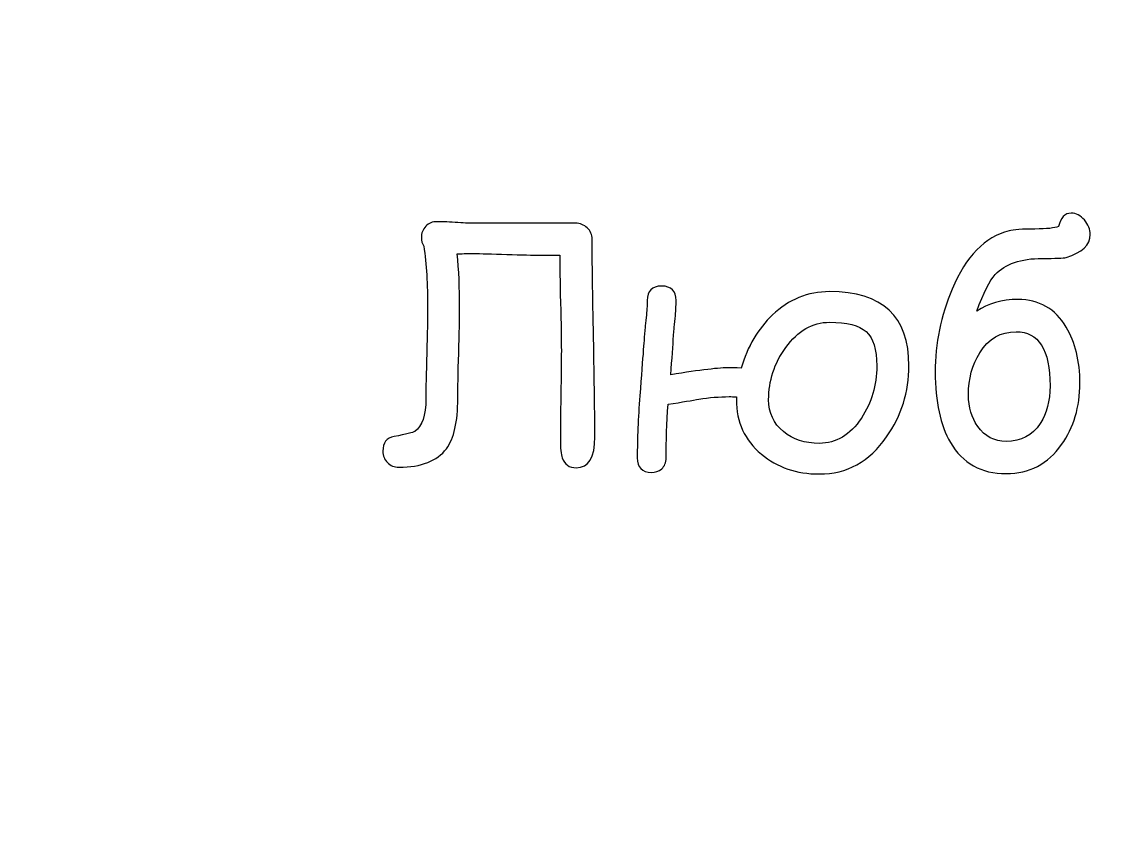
# Model space of a CAD drawing. Header units: centimetres. Extents: x -32 to 84, y -99 to 5.
# Drawn here: x -28.956 to -27.03, y -11.393 to -9.924 of the extents above; entities that cross this region are included whole.
import ezdxf

# ---------------------------------------------------------------- set-up
doc = ezdxf.new("R2010")
doc.units = ezdxf.units.CM
doc.header["$MEASUREMENT"] = 0
doc.layers.add('layer 1', color=7, linetype='Continuous')

msp = doc.modelspace()

# ---------------------------------------------------------------- linework, layer by layer
at = {"layer": 'layer 1', "color": 250, "lineweight": 20}
for points, knots in [([(-32.5, 5.15), (-32.5, 5.15), (-12.50001, 5.15), (-12.50001, 5.15), (-12.50001, 5.15), (-12.50001, 5.15), (-12.50001, -14.85), (-12.50001, -14.85), (-12.50001, -14.85), (-12.50001, -14.85), (-32.5, -14.85), (-32.5, -14.85), (-32.5, -14.85), (-32.5, -14.85), (-32.5, 5.15), (-32.5, 5.15)], [0, 0, 0, 0, 0.2, 0.2, 0.2, 0.2, 0.4, 0.4, 0.4, 0.4, 0.6, 0.6, 0.6, 0.6, 1, 1, 1, 1]), ([(-27.93168, -10.66607), (-27.93168, -10.70302), (-27.94275, -10.72155), (-27.96496, -10.72155), (-27.96496, -10.72155), (-27.97751, -10.72155), (-27.98581, -10.71564), (-27.98986, -10.7039), (-27.98986, -10.7039), (-27.99213, -10.6973), (-27.99331, -10.68624), (-27.99331, -10.67092), (-27.99331, -10.67092), (-27.99331, -10.65326), (-27.99302, -10.62678), (-27.99243, -10.59157), (-27.99243, -10.59157), (-27.99183, -10.55626), (-27.99154, -10.52978), (-27.99154, -10.51222), (-27.99154, -10.51222), (-27.99154, -10.49301), (-27.99203, -10.4644), (-27.99302, -10.42637), (-27.99302, -10.42637), (-27.994, -10.38835), (-27.9945, -10.36002), (-27.9945, -10.3412), (-27.9945, -10.3412), (-27.9945, -10.3412), (-28.02917, -10.34149), (-28.02917, -10.34149), (-28.02917, -10.34149), (-28.0424, -10.34149), (-28.06236, -10.34101), (-28.08892, -10.34004), (-28.08892, -10.34004), (-28.1155, -10.33917), (-28.13544, -10.33868), (-28.14878, -10.33868), (-28.14878, -10.33868), (-28.15589, -10.33868), (-28.16547, -10.33878), (-28.17762, -10.33897), (-28.17762, -10.33897), (-28.17465, -10.36759), (-28.17327, -10.39999), (-28.17327, -10.43617), (-28.17327, -10.43617), (-28.17327, -10.45411), (-28.17377, -10.48108), (-28.17486, -10.51697), (-28.17486, -10.51697), (-28.17594, -10.55296), (-28.17644, -10.57983), (-28.17644, -10.59787), (-28.17644, -10.59787), (-28.17644, -10.639), (-28.18325, -10.66888), (-28.19688, -10.68741), (-28.19688, -10.68741), (-28.21308, -10.70943), (-28.24143, -10.72039), (-28.28182, -10.72039), (-28.28182, -10.72039), (-28.28982, -10.72039), (-28.29664, -10.71767), (-28.30217, -10.71224), (-28.30217, -10.71224), (-28.3076, -10.70681), (-28.31036, -10.70002), (-28.31036, -10.69187), (-28.31036, -10.69187), (-28.31036, -10.67712), (-28.30374, -10.6683), (-28.29042, -10.66568), (-28.29042, -10.66568), (-28.26869, -10.66151), (-28.25634, -10.6585), (-28.25347, -10.65656), (-28.25347, -10.65656), (-28.24014, -10.64764), (-28.23353, -10.62804), (-28.23353, -10.59778), (-28.23353, -10.59778), (-28.23353, -10.57983), (-28.23303, -10.55286), (-28.23194, -10.51697), (-28.23194, -10.51697), (-28.23086, -10.48108), (-28.23036, -10.45411), (-28.23036, -10.43617), (-28.23036, -10.43617), (-28.23036, -10.39387), (-28.23263, -10.35711), (-28.23727, -10.32568), (-28.23727, -10.32568), (-28.24024, -10.32093), (-28.24162, -10.31569), (-28.24162, -10.31006), (-28.24162, -10.31006), (-28.24162, -10.30211), (-28.23895, -10.29532), (-28.23372, -10.28989), (-28.23372, -10.28989), (-28.22839, -10.28436), (-28.22167, -10.28164), (-28.21357, -10.28164), (-28.21357, -10.28164), (-28.20646, -10.28164), (-28.19569, -10.28213), (-28.18137, -10.283), (-28.18137, -10.283), (-28.16705, -10.28397), (-28.15618, -10.28446), (-28.14887, -10.28446), (-28.14887, -10.28446), (-28.14887, -10.28446), (-27.96616, -10.28446), (-27.96616, -10.28446), (-27.96616, -10.28446), (-27.95805, -10.28446), (-27.95114, -10.28717), (-27.94521, -10.2927), (-27.94521, -10.2927), (-27.93939, -10.29823), (-27.93642, -10.30492), (-27.93642, -10.31288), (-27.93642, -10.31288), (-27.93642, -10.35216), (-27.93563, -10.41104), (-27.93405, -10.48952), (-27.93405, -10.48952), (-27.93247, -10.568), (-27.93168, -10.62688), (-27.93168, -10.66607)], [0, 0, 0, 0, 0.0285714, 0.0285714, 0.0285714, 0.0285714, 0.0571429, 0.0571429, 0.0571429, 0.0571429, 0.0857143, 0.0857143, 0.0857143, 0.0857143, 0.1142857, 0.1142857, 0.1142857, 0.1142857, 0.1428571, 0.1428571, 0.1428571, 0.1428571, 0.1714286, 0.1714286, 0.1714286, 0.1714286, 0.2, 0.2, 0.2, 0.2, 0.2285714, 0.2285714, 0.2285714, 0.2285714, 0.2571429, 0.2571429, 0.2571429, 0.2571429, 0.2857143, 0.2857143, 0.2857143, 0.2857143, 0.3142857, 0.3142857, 0.3142857, 0.3142857, 0.3428571, 0.3428571, 0.3428571, 0.3428571, 0.3714286, 0.3714286, 0.3714286, 0.3714286, 0.4, 0.4, 0.4, 0.4, 0.4285714, 0.4285714, 0.4285714, 0.4285714, 0.4571429, 0.4571429, 0.4571429, 0.4571429, 0.4857143, 0.4857143, 0.4857143, 0.4857143, 0.5142857, 0.5142857, 0.5142857, 0.5142857, 0.5428571, 0.5428571, 0.5428571, 0.5428571, 0.5714286, 0.5714286, 0.5714286, 0.5714286, 0.6, 0.6, 0.6, 0.6, 0.6285714, 0.6285714, 0.6285714, 0.6285714, 0.6571429, 0.6571429, 0.6571429, 0.6571429, 0.6857143, 0.6857143, 0.6857143, 0.6857143, 0.7142857, 0.7142857, 0.7142857, 0.7142857, 0.7428571, 0.7428571, 0.7428571, 0.7428571, 0.7714286, 0.7714286, 0.7714286, 0.7714286, 0.8, 0.8, 0.8, 0.8, 0.8285714, 0.8285714, 0.8285714, 0.8285714, 0.8571429, 0.8571429, 0.8571429, 0.8571429, 0.8857143, 0.8857143, 0.8857143, 0.8857143, 0.9142857, 0.9142857, 0.9142857, 0.9142857, 0.9428571, 0.9428571, 0.9428571, 0.9428571, 1, 1, 1, 1]), ([(-27.04679, -10.30434), (-27.04679, -10.32326), (-27.06121, -10.33703), (-27.08995, -10.34557), (-27.08995, -10.34557), (-27.0942, -10.34673), (-27.10842, -10.34731), (-27.13282, -10.34731), (-27.13282, -10.34731), (-27.17065, -10.34731), (-27.19851, -10.35692), (-27.21648, -10.37622), (-27.21648, -10.37622), (-27.22626, -10.38679), (-27.23732, -10.40852), (-27.24947, -10.4416), (-27.24947, -10.4416), (-27.22942, -10.42763), (-27.20483, -10.42065), (-27.17569, -10.42065), (-27.17569, -10.42065), (-27.13805, -10.42065), (-27.10932, -10.43714), (-27.08947, -10.47012), (-27.08947, -10.47012), (-27.07327, -10.49738), (-27.06516, -10.53075), (-27.06516, -10.57032), (-27.06516, -10.57032), (-27.06516, -10.61301), (-27.07603, -10.64958), (-27.09786, -10.68003), (-27.09786, -10.68003), (-27.12235, -10.71466), (-27.15534, -10.73203), (-27.19683, -10.73203), (-27.19683, -10.73203), (-27.24157, -10.73203), (-27.27476, -10.7135), (-27.29639, -10.67635), (-27.29639, -10.67635), (-27.31446, -10.64531), (-27.32355, -10.60331), (-27.32355, -10.55034), (-27.32355, -10.55034), (-27.32355, -10.49922), (-27.31347, -10.44985), (-27.29342, -10.40212), (-27.29342, -10.40212), (-27.26873, -10.34343), (-27.23486, -10.30871), (-27.19169, -10.29794), (-27.19169, -10.29794), (-27.18359, -10.2959), (-27.16818, -10.29483), (-27.14537, -10.29483), (-27.14537, -10.29483), (-27.12452, -10.29464), (-27.1104, -10.29309), (-27.10309, -10.29028), (-27.10309, -10.29028), (-27.09964, -10.27437), (-27.09213, -10.26641), (-27.08058, -10.26641), (-27.08058, -10.26641), (-27.07169, -10.26641), (-27.06388, -10.27049), (-27.05707, -10.27863), (-27.05707, -10.27863), (-27.05025, -10.28678), (-27.04679, -10.29542), (-27.04679, -10.30434)], [0, 0, 0, 0, 0.0526316, 0.0526316, 0.0526316, 0.0526316, 0.1052632, 0.1052632, 0.1052632, 0.1052632, 0.1578947, 0.1578947, 0.1578947, 0.1578947, 0.2105263, 0.2105263, 0.2105263, 0.2105263, 0.2631579, 0.2631579, 0.2631579, 0.2631579, 0.3157895, 0.3157895, 0.3157895, 0.3157895, 0.3684211, 0.3684211, 0.3684211, 0.3684211, 0.4210526, 0.4210526, 0.4210526, 0.4210526, 0.4736842, 0.4736842, 0.4736842, 0.4736842, 0.5263158, 0.5263158, 0.5263158, 0.5263158, 0.5789474, 0.5789474, 0.5789474, 0.5789474, 0.6315789, 0.6315789, 0.6315789, 0.6315789, 0.6842105, 0.6842105, 0.6842105, 0.6842105, 0.7368421, 0.7368421, 0.7368421, 0.7368421, 0.7894737, 0.7894737, 0.7894737, 0.7894737, 0.8421053, 0.8421053, 0.8421053, 0.8421053, 0.8947368, 0.8947368, 0.8947368, 0.8947368, 1, 1, 1, 1]), ([(-27.37056, -10.53909), (-27.37056, -10.58584), (-27.3839, -10.62833), (-27.41047, -10.66636), (-27.41047, -10.66636), (-27.44119, -10.71049), (-27.48128, -10.73261), (-27.53087, -10.73261), (-27.53087, -10.73261), (-27.57136, -10.73261), (-27.60583, -10.72078), (-27.63418, -10.69711), (-27.63418, -10.69711), (-27.66421, -10.67208), (-27.67912, -10.63968), (-27.67872, -10.6001), (-27.67872, -10.6001), (-27.67872, -10.6001), (-27.67872, -10.59467), (-27.67872, -10.59467), (-27.67872, -10.59467), (-27.68416, -10.59448), (-27.68841, -10.59438), (-27.69147, -10.59438), (-27.69147, -10.59438), (-27.70905, -10.59438), (-27.72722, -10.59593), (-27.74599, -10.59894), (-27.74599, -10.59894), (-27.75666, -10.60088), (-27.77493, -10.60389), (-27.80081, -10.60806), (-27.80081, -10.60806), (-27.80318, -10.64162), (-27.80436, -10.67354), (-27.80436, -10.7038), (-27.80436, -10.7038), (-27.80436, -10.71214), (-27.80703, -10.71864), (-27.81226, -10.7232), (-27.81226, -10.7232), (-27.8176, -10.72766), (-27.82363, -10.72989), (-27.83054, -10.7297), (-27.83054, -10.7297), (-27.84742, -10.72931), (-27.85592, -10.72068), (-27.85592, -10.7039), (-27.85592, -10.7039), (-27.85592, -10.66946), (-27.85444, -10.63241), (-27.85138, -10.59293), (-27.85138, -10.59293), (-27.84575, -10.52046), (-27.84298, -10.48341), (-27.84298, -10.48195), (-27.84298, -10.48195), (-27.84259, -10.47759), (-27.8417, -10.46789), (-27.84012, -10.45295), (-27.84012, -10.45295), (-27.83884, -10.44141), (-27.83815, -10.43132), (-27.83815, -10.42259), (-27.83815, -10.42259), (-27.83815, -10.40542), (-27.82955, -10.39679), (-27.81236, -10.39679), (-27.81236, -10.39679), (-27.79518, -10.39679), (-27.78658, -10.40542), (-27.78658, -10.42259), (-27.78658, -10.42259), (-27.78658, -10.4318), (-27.78717, -10.44247), (-27.78826, -10.4546), (-27.78826, -10.4546), (-27.78994, -10.47041), (-27.79083, -10.4805), (-27.79103, -10.48486), (-27.79103, -10.48486), (-27.79211, -10.50339), (-27.79379, -10.52677), (-27.79606, -10.55509), (-27.79606, -10.55509), (-27.74302, -10.54675), (-27.70806, -10.54258), (-27.69127, -10.54258), (-27.69127, -10.54258), (-27.68782, -10.54258), (-27.6808, -10.54287), (-27.67043, -10.54345), (-27.67043, -10.54345), (-27.65888, -10.50465), (-27.64021, -10.47303), (-27.61433, -10.44839), (-27.61433, -10.44839), (-27.58519, -10.42055), (-27.55132, -10.40668), (-27.5125, -10.40668), (-27.5125, -10.40668), (-27.41788, -10.40668), (-27.37056, -10.45082), (-27.37056, -10.53909)], [0, 0, 0, 0, 0.037037, 0.037037, 0.037037, 0.037037, 0.0740741, 0.0740741, 0.0740741, 0.0740741, 0.1111111, 0.1111111, 0.1111111, 0.1111111, 0.1481481, 0.1481481, 0.1481481, 0.1481481, 0.1851852, 0.1851852, 0.1851852, 0.1851852, 0.2222222, 0.2222222, 0.2222222, 0.2222222, 0.2592593, 0.2592593, 0.2592593, 0.2592593, 0.2962963, 0.2962963, 0.2962963, 0.2962963, 0.3333333, 0.3333333, 0.3333333, 0.3333333, 0.3703704, 0.3703704, 0.3703704, 0.3703704, 0.4074074, 0.4074074, 0.4074074, 0.4074074, 0.4444444, 0.4444444, 0.4444444, 0.4444444, 0.4814815, 0.4814815, 0.4814815, 0.4814815, 0.5185185, 0.5185185, 0.5185185, 0.5185185, 0.5555556, 0.5555556, 0.5555556, 0.5555556, 0.5925926, 0.5925926, 0.5925926, 0.5925926, 0.6296296, 0.6296296, 0.6296296, 0.6296296, 0.6666667, 0.6666667, 0.6666667, 0.6666667, 0.7037037, 0.7037037, 0.7037037, 0.7037037, 0.7407407, 0.7407407, 0.7407407, 0.7407407, 0.7777778, 0.7777778, 0.7777778, 0.7777778, 0.8148148, 0.8148148, 0.8148148, 0.8148148, 0.8518519, 0.8518519, 0.8518519, 0.8518519, 0.8888889, 0.8888889, 0.8888889, 0.8888889, 0.9259259, 0.9259259, 0.9259259, 0.9259259, 1, 1, 1, 1]), ([(-27.42805, -10.53919), (-27.42805, -10.5096), (-27.43437, -10.48933), (-27.44701, -10.47817), (-27.44701, -10.47817), (-27.45966, -10.46702), (-27.48149, -10.46139), (-27.5125, -10.46139), (-27.5125, -10.46139), (-27.54272, -10.46139), (-27.5688, -10.47642), (-27.59063, -10.5065), (-27.59063, -10.5065), (-27.61107, -10.53472), (-27.62125, -10.56586), (-27.62125, -10.6001), (-27.62125, -10.6001), (-27.62125, -10.62358), (-27.61236, -10.64249), (-27.59467, -10.65695), (-27.59467, -10.65695), (-27.57769, -10.67092), (-27.55636, -10.6779), (-27.53068, -10.6779), (-27.53068, -10.6779), (-27.50084, -10.6779), (-27.47575, -10.66287), (-27.45551, -10.63279), (-27.45551, -10.63279), (-27.43724, -10.60534), (-27.42805, -10.57411), (-27.42805, -10.53919)], [0, 0, 0, 0, 0.1111111, 0.1111111, 0.1111111, 0.1111111, 0.2222222, 0.2222222, 0.2222222, 0.2222222, 0.3333333, 0.3333333, 0.3333333, 0.3333333, 0.4444444, 0.4444444, 0.4444444, 0.4444444, 0.5555556, 0.5555556, 0.5555556, 0.5555556, 0.6666667, 0.6666667, 0.6666667, 0.6666667, 0.7777778, 0.7777778, 0.7777778, 0.7777778, 1, 1, 1, 1]), ([(-27.11851, -10.57508), (-27.11851, -10.51057), (-27.13875, -10.47827), (-27.17924, -10.47827), (-27.17924, -10.47827), (-27.2068, -10.47827), (-27.22843, -10.49088), (-27.24404, -10.516), (-27.24404, -10.516), (-27.25757, -10.53744), (-27.26428, -10.56247), (-27.26428, -10.59128), (-27.26428, -10.59128), (-27.26428, -10.61339), (-27.25865, -10.63221), (-27.24749, -10.64773), (-27.24749, -10.64773), (-27.23495, -10.66548), (-27.21796, -10.67441), (-27.19663, -10.67441), (-27.19663, -10.67441), (-27.17035, -10.67441), (-27.1502, -10.66384), (-27.13618, -10.64259), (-27.13618, -10.64259), (-27.12443, -10.62465), (-27.11851, -10.60214), (-27.11851, -10.57508)], [0, 0, 0, 0, 0.125, 0.125, 0.125, 0.125, 0.25, 0.25, 0.25, 0.25, 0.375, 0.375, 0.375, 0.375, 0.5, 0.5, 0.5, 0.5, 0.625, 0.625, 0.625, 0.625, 0.75, 0.75, 0.75, 0.75, 1, 1, 1, 1])]:
    msp.add_open_spline(points, degree=3, knots=knots, dxfattribs=at)
at = {"layer": 'layer 1', "color": 250}
for points, knots in [([(-27.93168, -10.66607), (-27.93168, -10.70302), (-27.94275, -10.72155), (-27.96496, -10.72155), (-27.96496, -10.72155), (-27.97751, -10.72155), (-27.98581, -10.71564), (-27.98986, -10.7039), (-27.98986, -10.7039), (-27.99213, -10.6973), (-27.99331, -10.68624), (-27.99331, -10.67092), (-27.99331, -10.67092), (-27.99331, -10.65326), (-27.99302, -10.62678), (-27.99243, -10.59157), (-27.99243, -10.59157), (-27.99183, -10.55626), (-27.99154, -10.52978), (-27.99154, -10.51222), (-27.99154, -10.51222), (-27.99154, -10.49301), (-27.99203, -10.4644), (-27.99302, -10.42637), (-27.99302, -10.42637), (-27.994, -10.38835), (-27.9945, -10.36002), (-27.9945, -10.3412), (-27.9945, -10.3412), (-27.9945, -10.3412), (-28.02917, -10.34149), (-28.02917, -10.34149), (-28.02917, -10.34149), (-28.0424, -10.34149), (-28.06236, -10.34101), (-28.08892, -10.34004), (-28.08892, -10.34004), (-28.1155, -10.33917), (-28.13544, -10.33868), (-28.14878, -10.33868), (-28.14878, -10.33868), (-28.15589, -10.33868), (-28.16547, -10.33878), (-28.17762, -10.33897), (-28.17762, -10.33897), (-28.17465, -10.36759), (-28.17327, -10.39999), (-28.17327, -10.43617), (-28.17327, -10.43617), (-28.17327, -10.45411), (-28.17377, -10.48108), (-28.17486, -10.51697), (-28.17486, -10.51697), (-28.17594, -10.55296), (-28.17644, -10.57983), (-28.17644, -10.59787), (-28.17644, -10.59787), (-28.17644, -10.639), (-28.18325, -10.66888), (-28.19688, -10.68741), (-28.19688, -10.68741), (-28.21308, -10.70943), (-28.24143, -10.72039), (-28.28182, -10.72039), (-28.28182, -10.72039), (-28.28982, -10.72039), (-28.29664, -10.71767), (-28.30217, -10.71224), (-28.30217, -10.71224), (-28.3076, -10.70681), (-28.31036, -10.70002), (-28.31036, -10.69187), (-28.31036, -10.69187), (-28.31036, -10.67712), (-28.30374, -10.6683), (-28.29042, -10.66568), (-28.29042, -10.66568), (-28.26869, -10.66151), (-28.25634, -10.6585), (-28.25347, -10.65656), (-28.25347, -10.65656), (-28.24014, -10.64764), (-28.23353, -10.62804), (-28.23353, -10.59778), (-28.23353, -10.59778), (-28.23353, -10.57983), (-28.23303, -10.55286), (-28.23194, -10.51697), (-28.23194, -10.51697), (-28.23086, -10.48108), (-28.23036, -10.45411), (-28.23036, -10.43617), (-28.23036, -10.43617), (-28.23036, -10.39387), (-28.23263, -10.35711), (-28.23727, -10.32568), (-28.23727, -10.32568), (-28.24024, -10.32093), (-28.24162, -10.31569), (-28.24162, -10.31006), (-28.24162, -10.31006), (-28.24162, -10.30211), (-28.23895, -10.29532), (-28.23372, -10.28989), (-28.23372, -10.28989), (-28.22839, -10.28436), (-28.22167, -10.28164), (-28.21357, -10.28164), (-28.21357, -10.28164), (-28.20646, -10.28164), (-28.19569, -10.28213), (-28.18137, -10.283), (-28.18137, -10.283), (-28.16705, -10.28397), (-28.15618, -10.28446), (-28.14887, -10.28446), (-28.14887, -10.28446), (-28.14887, -10.28446), (-27.96616, -10.28446), (-27.96616, -10.28446), (-27.96616, -10.28446), (-27.95805, -10.28446), (-27.95114, -10.28717), (-27.94521, -10.2927), (-27.94521, -10.2927), (-27.93939, -10.29823), (-27.93642, -10.30492), (-27.93642, -10.31288), (-27.93642, -10.31288), (-27.93642, -10.35216), (-27.93563, -10.41104), (-27.93405, -10.48952), (-27.93405, -10.48952), (-27.93247, -10.568), (-27.93168, -10.62688), (-27.93168, -10.66607)], [0, 0, 0, 0, 0.0285714, 0.0285714, 0.0285714, 0.0285714, 0.0571429, 0.0571429, 0.0571429, 0.0571429, 0.0857143, 0.0857143, 0.0857143, 0.0857143, 0.1142857, 0.1142857, 0.1142857, 0.1142857, 0.1428571, 0.1428571, 0.1428571, 0.1428571, 0.1714286, 0.1714286, 0.1714286, 0.1714286, 0.2, 0.2, 0.2, 0.2, 0.2285714, 0.2285714, 0.2285714, 0.2285714, 0.2571429, 0.2571429, 0.2571429, 0.2571429, 0.2857143, 0.2857143, 0.2857143, 0.2857143, 0.3142857, 0.3142857, 0.3142857, 0.3142857, 0.3428571, 0.3428571, 0.3428571, 0.3428571, 0.3714286, 0.3714286, 0.3714286, 0.3714286, 0.4, 0.4, 0.4, 0.4, 0.4285714, 0.4285714, 0.4285714, 0.4285714, 0.4571429, 0.4571429, 0.4571429, 0.4571429, 0.4857143, 0.4857143, 0.4857143, 0.4857143, 0.5142857, 0.5142857, 0.5142857, 0.5142857, 0.5428571, 0.5428571, 0.5428571, 0.5428571, 0.5714286, 0.5714286, 0.5714286, 0.5714286, 0.6, 0.6, 0.6, 0.6, 0.6285714, 0.6285714, 0.6285714, 0.6285714, 0.6571429, 0.6571429, 0.6571429, 0.6571429, 0.6857143, 0.6857143, 0.6857143, 0.6857143, 0.7142857, 0.7142857, 0.7142857, 0.7142857, 0.7428571, 0.7428571, 0.7428571, 0.7428571, 0.7714286, 0.7714286, 0.7714286, 0.7714286, 0.8, 0.8, 0.8, 0.8, 0.8285714, 0.8285714, 0.8285714, 0.8285714, 0.8571429, 0.8571429, 0.8571429, 0.8571429, 0.8857143, 0.8857143, 0.8857143, 0.8857143, 0.9142857, 0.9142857, 0.9142857, 0.9142857, 0.9428571, 0.9428571, 0.9428571, 0.9428571, 1, 1, 1, 1]), ([(-27.04679, -10.30434), (-27.04679, -10.32326), (-27.06121, -10.33703), (-27.08995, -10.34557), (-27.08995, -10.34557), (-27.0942, -10.34673), (-27.10842, -10.34731), (-27.13282, -10.34731), (-27.13282, -10.34731), (-27.17065, -10.34731), (-27.19851, -10.35692), (-27.21648, -10.37622), (-27.21648, -10.37622), (-27.22626, -10.38679), (-27.23732, -10.40852), (-27.24947, -10.4416), (-27.24947, -10.4416), (-27.22942, -10.42763), (-27.20483, -10.42065), (-27.17569, -10.42065), (-27.17569, -10.42065), (-27.13805, -10.42065), (-27.10932, -10.43714), (-27.08947, -10.47012), (-27.08947, -10.47012), (-27.07327, -10.49738), (-27.06516, -10.53075), (-27.06516, -10.57032), (-27.06516, -10.57032), (-27.06516, -10.61301), (-27.07603, -10.64958), (-27.09786, -10.68003), (-27.09786, -10.68003), (-27.12235, -10.71466), (-27.15534, -10.73203), (-27.19683, -10.73203), (-27.19683, -10.73203), (-27.24157, -10.73203), (-27.27476, -10.7135), (-27.29639, -10.67635), (-27.29639, -10.67635), (-27.31446, -10.64531), (-27.32355, -10.60331), (-27.32355, -10.55034), (-27.32355, -10.55034), (-27.32355, -10.49922), (-27.31347, -10.44985), (-27.29342, -10.40212), (-27.29342, -10.40212), (-27.26873, -10.34343), (-27.23486, -10.30871), (-27.19169, -10.29794), (-27.19169, -10.29794), (-27.18359, -10.2959), (-27.16818, -10.29483), (-27.14537, -10.29483), (-27.14537, -10.29483), (-27.12452, -10.29464), (-27.1104, -10.29309), (-27.10309, -10.29028), (-27.10309, -10.29028), (-27.09964, -10.27437), (-27.09213, -10.26641), (-27.08058, -10.26641), (-27.08058, -10.26641), (-27.07169, -10.26641), (-27.06388, -10.27049), (-27.05707, -10.27863), (-27.05707, -10.27863), (-27.05025, -10.28678), (-27.04679, -10.29542), (-27.04679, -10.30434)], [0, 0, 0, 0, 0.0526316, 0.0526316, 0.0526316, 0.0526316, 0.1052632, 0.1052632, 0.1052632, 0.1052632, 0.1578947, 0.1578947, 0.1578947, 0.1578947, 0.2105263, 0.2105263, 0.2105263, 0.2105263, 0.2631579, 0.2631579, 0.2631579, 0.2631579, 0.3157895, 0.3157895, 0.3157895, 0.3157895, 0.3684211, 0.3684211, 0.3684211, 0.3684211, 0.4210526, 0.4210526, 0.4210526, 0.4210526, 0.4736842, 0.4736842, 0.4736842, 0.4736842, 0.5263158, 0.5263158, 0.5263158, 0.5263158, 0.5789474, 0.5789474, 0.5789474, 0.5789474, 0.6315789, 0.6315789, 0.6315789, 0.6315789, 0.6842105, 0.6842105, 0.6842105, 0.6842105, 0.7368421, 0.7368421, 0.7368421, 0.7368421, 0.7894737, 0.7894737, 0.7894737, 0.7894737, 0.8421053, 0.8421053, 0.8421053, 0.8421053, 0.8947368, 0.8947368, 0.8947368, 0.8947368, 1, 1, 1, 1]), ([(-27.37056, -10.53909), (-27.37056, -10.58584), (-27.3839, -10.62833), (-27.41047, -10.66636), (-27.41047, -10.66636), (-27.44119, -10.71049), (-27.48128, -10.73261), (-27.53087, -10.73261), (-27.53087, -10.73261), (-27.57136, -10.73261), (-27.60583, -10.72078), (-27.63418, -10.69711), (-27.63418, -10.69711), (-27.66421, -10.67208), (-27.67912, -10.63968), (-27.67872, -10.6001), (-27.67872, -10.6001), (-27.67872, -10.6001), (-27.67872, -10.59467), (-27.67872, -10.59467), (-27.67872, -10.59467), (-27.68416, -10.59448), (-27.68841, -10.59438), (-27.69147, -10.59438), (-27.69147, -10.59438), (-27.70905, -10.59438), (-27.72722, -10.59593), (-27.74599, -10.59894), (-27.74599, -10.59894), (-27.75666, -10.60088), (-27.77493, -10.60389), (-27.80081, -10.60806), (-27.80081, -10.60806), (-27.80318, -10.64162), (-27.80436, -10.67354), (-27.80436, -10.7038), (-27.80436, -10.7038), (-27.80436, -10.71214), (-27.80703, -10.71864), (-27.81226, -10.7232), (-27.81226, -10.7232), (-27.8176, -10.72766), (-27.82363, -10.72989), (-27.83054, -10.7297), (-27.83054, -10.7297), (-27.84742, -10.72931), (-27.85592, -10.72068), (-27.85592, -10.7039), (-27.85592, -10.7039), (-27.85592, -10.66946), (-27.85444, -10.63241), (-27.85138, -10.59293), (-27.85138, -10.59293), (-27.84575, -10.52046), (-27.84298, -10.48341), (-27.84298, -10.48195), (-27.84298, -10.48195), (-27.84259, -10.47759), (-27.8417, -10.46789), (-27.84012, -10.45295), (-27.84012, -10.45295), (-27.83884, -10.44141), (-27.83815, -10.43132), (-27.83815, -10.42259), (-27.83815, -10.42259), (-27.83815, -10.40542), (-27.82955, -10.39679), (-27.81236, -10.39679), (-27.81236, -10.39679), (-27.79518, -10.39679), (-27.78658, -10.40542), (-27.78658, -10.42259), (-27.78658, -10.42259), (-27.78658, -10.4318), (-27.78717, -10.44247), (-27.78826, -10.4546), (-27.78826, -10.4546), (-27.78994, -10.47041), (-27.79083, -10.4805), (-27.79103, -10.48486), (-27.79103, -10.48486), (-27.79211, -10.50339), (-27.79379, -10.52677), (-27.79606, -10.55509), (-27.79606, -10.55509), (-27.74302, -10.54675), (-27.70806, -10.54258), (-27.69127, -10.54258), (-27.69127, -10.54258), (-27.68782, -10.54258), (-27.6808, -10.54287), (-27.67043, -10.54345), (-27.67043, -10.54345), (-27.65888, -10.50465), (-27.64021, -10.47303), (-27.61433, -10.44839), (-27.61433, -10.44839), (-27.58519, -10.42055), (-27.55132, -10.40668), (-27.5125, -10.40668), (-27.5125, -10.40668), (-27.41788, -10.40668), (-27.37056, -10.45082), (-27.37056, -10.53909)], [0, 0, 0, 0, 0.037037, 0.037037, 0.037037, 0.037037, 0.0740741, 0.0740741, 0.0740741, 0.0740741, 0.1111111, 0.1111111, 0.1111111, 0.1111111, 0.1481481, 0.1481481, 0.1481481, 0.1481481, 0.1851852, 0.1851852, 0.1851852, 0.1851852, 0.2222222, 0.2222222, 0.2222222, 0.2222222, 0.2592593, 0.2592593, 0.2592593, 0.2592593, 0.2962963, 0.2962963, 0.2962963, 0.2962963, 0.3333333, 0.3333333, 0.3333333, 0.3333333, 0.3703704, 0.3703704, 0.3703704, 0.3703704, 0.4074074, 0.4074074, 0.4074074, 0.4074074, 0.4444444, 0.4444444, 0.4444444, 0.4444444, 0.4814815, 0.4814815, 0.4814815, 0.4814815, 0.5185185, 0.5185185, 0.5185185, 0.5185185, 0.5555556, 0.5555556, 0.5555556, 0.5555556, 0.5925926, 0.5925926, 0.5925926, 0.5925926, 0.6296296, 0.6296296, 0.6296296, 0.6296296, 0.6666667, 0.6666667, 0.6666667, 0.6666667, 0.7037037, 0.7037037, 0.7037037, 0.7037037, 0.7407407, 0.7407407, 0.7407407, 0.7407407, 0.7777778, 0.7777778, 0.7777778, 0.7777778, 0.8148148, 0.8148148, 0.8148148, 0.8148148, 0.8518519, 0.8518519, 0.8518519, 0.8518519, 0.8888889, 0.8888889, 0.8888889, 0.8888889, 0.9259259, 0.9259259, 0.9259259, 0.9259259, 1, 1, 1, 1]), ([(-27.42805, -10.53919), (-27.42805, -10.5096), (-27.43437, -10.48933), (-27.44701, -10.47817), (-27.44701, -10.47817), (-27.45966, -10.46702), (-27.48149, -10.46139), (-27.5125, -10.46139), (-27.5125, -10.46139), (-27.54272, -10.46139), (-27.5688, -10.47642), (-27.59063, -10.5065), (-27.59063, -10.5065), (-27.61107, -10.53472), (-27.62125, -10.56586), (-27.62125, -10.6001), (-27.62125, -10.6001), (-27.62125, -10.62358), (-27.61236, -10.64249), (-27.59467, -10.65695), (-27.59467, -10.65695), (-27.57769, -10.67092), (-27.55636, -10.6779), (-27.53068, -10.6779), (-27.53068, -10.6779), (-27.50084, -10.6779), (-27.47575, -10.66287), (-27.45551, -10.63279), (-27.45551, -10.63279), (-27.43724, -10.60534), (-27.42805, -10.57411), (-27.42805, -10.53919)], [0, 0, 0, 0, 0.1111111, 0.1111111, 0.1111111, 0.1111111, 0.2222222, 0.2222222, 0.2222222, 0.2222222, 0.3333333, 0.3333333, 0.3333333, 0.3333333, 0.4444444, 0.4444444, 0.4444444, 0.4444444, 0.5555556, 0.5555556, 0.5555556, 0.5555556, 0.6666667, 0.6666667, 0.6666667, 0.6666667, 0.7777778, 0.7777778, 0.7777778, 0.7777778, 1, 1, 1, 1]), ([(-27.11851, -10.57508), (-27.11851, -10.51057), (-27.13875, -10.47827), (-27.17924, -10.47827), (-27.17924, -10.47827), (-27.2068, -10.47827), (-27.22843, -10.49088), (-27.24404, -10.516), (-27.24404, -10.516), (-27.25757, -10.53744), (-27.26428, -10.56247), (-27.26428, -10.59128), (-27.26428, -10.59128), (-27.26428, -10.61339), (-27.25865, -10.63221), (-27.24749, -10.64773), (-27.24749, -10.64773), (-27.23495, -10.66548), (-27.21796, -10.67441), (-27.19663, -10.67441), (-27.19663, -10.67441), (-27.17035, -10.67441), (-27.1502, -10.66384), (-27.13618, -10.64259), (-27.13618, -10.64259), (-27.12443, -10.62465), (-27.11851, -10.60214), (-27.11851, -10.57508)], [0, 0, 0, 0, 0.125, 0.125, 0.125, 0.125, 0.25, 0.25, 0.25, 0.25, 0.375, 0.375, 0.375, 0.375, 0.5, 0.5, 0.5, 0.5, 0.625, 0.625, 0.625, 0.625, 0.75, 0.75, 0.75, 0.75, 1, 1, 1, 1])]:
    msp.add_open_spline(points, degree=3, knots=knots, dxfattribs=at)

doc.saveas('drawing.dxf')
